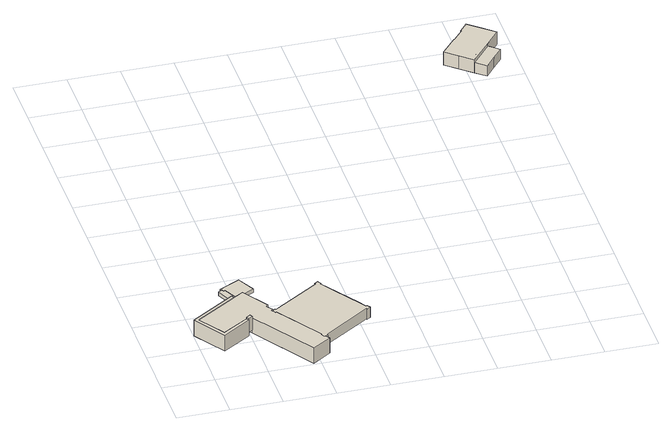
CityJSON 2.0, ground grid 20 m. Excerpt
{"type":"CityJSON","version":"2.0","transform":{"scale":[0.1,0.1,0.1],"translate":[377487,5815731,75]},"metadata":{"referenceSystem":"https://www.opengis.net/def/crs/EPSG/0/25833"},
"CityObjects":{
"building1":{"type":"Building","attributes":{"Gemeindeschluessel":"11000004","BezugspunktDach":"2200","function":"51009_1610","measuredHeight":6.87,"storeysAboveGround":0},"address":[{"country":"Germany","locality":"Berlin"}],"geometry":[{"type":"Solid","lod":"1","boundaries":[[[[0,1,2,3,4,5,6,7]],[[8,9,10,11,12,13,14,15]],[[8,15,7,6]],[[9,8,6,5]],[[10,9,5,4]],[[11,10,4,3]],[[12,11,3,2]],[[13,12,2,1]],[[14,13,1,0]],[[15,14,0,7]]]]}]},
"building2":{"type":"Building","attributes":{"Gemeindeschluessel":"11000004","BezugspunktDach":"2200","function":"51009_1610","measuredHeight":5.99,"storeysAboveGround":0},"address":[{"country":"Germany","locality":"Berlin"}],"geometry":[{"type":"Solid","lod":"1","boundaries":[[[[16,17,18,19]],[[20,21,22,23]],[[20,23,19,18]],[[21,20,18,17]],[[22,21,17,16]],[[23,22,16,19]]]]}]},
"building3":{"type":"Building","attributes":{"Gemeindeschluessel":"11000004","BezugspunktDach":"2200","function":"31001_2081","measuredHeight":6.69,"storeysAboveGround":10},"address":[{"country":"Germany","locality":"Berlin","thoroughfareNumber":"63","thoroughfareName":"Havelchaussee"}],"geometry":[{"type":"Solid","lod":"1","boundaries":[[[[24,25,26,27,28,29,30,31,32,33,34,35,36,37,38,39,40,41,42]],[[43,44,45,46,47,48,49,50,51,52,53,54,55,56,57,58,59,60,61]],[[43,61,42,41]],[[44,43,41,40]],[[45,44,40,39]],[[46,45,39,38]],[[47,46,38,37]],[[48,47,37,36]],[[49,48,36,35]],[[50,49,35,34]],[[51,50,34,33]],[[52,51,33,32]],[[53,52,32,31]],[[54,53,31,30]],[[55,54,30,29]],[[56,55,29,28]],[[57,56,28,27]],[[58,57,27,26]],[[59,58,26,25]],[[60,59,25,24]],[[61,60,24,42]]]]}]},
"building4":{"type":"Building","attributes":{"Gemeindeschluessel":"11000004","BezugspunktDach":"2200","function":"51009_1610","measuredHeight":1.64,"storeysAboveGround":0},"address":[{"country":"Germany","locality":"Berlin"}],"geometry":[{"type":"Solid","lod":"1","boundaries":[[[[62,63,64,65,66,67]],[[68,69,70,71,72,73]],[[68,73,67,66]],[[69,68,66,65]],[[70,69,65,64]],[[71,70,64,63]],[[72,71,63,62]],[[73,72,62,67]]]]}]},
"building5":{"type":"Building","attributes":{"Gemeindeschluessel":"11000004","BezugspunktDach":"2200","function":"31001_1010","measuredHeight":1.92,"storeysAboveGround":1},"address":[{"country":"Germany","locality":"Berlin","thoroughfareNumber":"67","thoroughfareName":"Havelchaussee"}],"geometry":[{"type":"Solid","lod":"1","boundaries":[[[[74,75,76,77,78,79,80,81,82,83,84,85]],[[86,87,88,89,90,91,92,93,94,95,96,97]],[[86,97,85,84]],[[87,86,84,83]],[[88,87,83,82]],[[89,88,82,81]],[[90,89,81,80]],[[91,90,80,79]],[[92,91,79,78]],[[93,92,78,77]],[[94,93,77,76]],[[95,94,76,75]],[[96,95,75,74]],[[97,96,74,85]]]]}]},
"building6":{"type":"Building","attributes":{"name":"Grunewaldturm","Gemeindeschluessel":"11000004","BezugspunktDach":"2200","function":"51001_1003","measuredHeight":4.46,"storeysAboveGround":0},"address":[{"country":"Germany","locality":"Berlin"}],"geometry":[{"type":"Solid","lod":"1","boundaries":[[[[98,99,100,101,102,103,104,105,106,107,108,109,110,111,112,113,114,115,116,117,118,119,120,121]],[[122,123,124,125,126,127,128,129,130,131,132,133,134,135,136,137,138,139,140,141,142,143,144,145]],[[122,145,121,120]],[[123,122,120,119]],[[124,123,119,118]],[[125,124,118,117]],[[126,125,117,116]],[[127,126,116,115]],[[128,127,115,114]],[[129,128,114,113]],[[130,129,113,112]],[[131,130,112,111]],[[132,131,111,110]],[[133,132,110,109]],[[134,133,109,108]],[[135,134,108,107]],[[136,135,107,106]],[[137,136,106,105]],[[138,137,105,104]],[[139,138,104,103]],[[140,139,103,102]],[[141,140,102,101]],[[142,141,101,100]],[[143,142,100,99]],[[144,143,99,98]],[[145,144,98,121]]]]}]},
"building7":{"type":"Building","attributes":{"Gemeindeschluessel":"11000004","function":"31001_2081"},"address":[{"country":"Germany","locality":"Berlin","thoroughfareNumber":"66","thoroughfareName":"Havelchaussee"}],"children":["building7-1","building7-2"]},
"building7-1":{"type":"BuildingPart","attributes":{"BezugspunktDach":"2200","measuredHeight":7.15,"storeysAboveGround":1},"parents":["building7"],"geometry":[{"type":"Solid","lod":"1","boundaries":[[[[146,147,148,149,150,151,152,153,154,155,156]],[[157,158,159,160,161,162,163,164,165,166,167]],[[157,167,156,155]],[[158,157,155,154]],[[159,158,154,153]],[[160,159,153,152]],[[161,160,152,151]],[[162,161,151,150]],[[163,162,150,149]],[[164,163,149,148]],[[165,164,148,147]],[[166,165,147,146]],[[167,166,146,156]]]]}]},
"building7-2":{"type":"BuildingPart","attributes":{"BezugspunktDach":"2200","measuredHeight":4.89,"storeysAboveGround":1},"parents":["building7"],"geometry":[{"type":"Solid","lod":"1","boundaries":[[[[168,169,170,171,172,173]],[[174,164,175,176,177,165]],[[174,165,173,172]],[[164,174,172,171]],[[175,164,171,170]],[[176,175,170,169]],[[177,176,169,168]],[[165,177,168,173]]]]}]}
},
"vertices":[
[83,167,71],[192,239,71],[185,249,71],[86,185,71],[18,288,71],[179,393,71],[173,403,71],[2,291,71],[173,403,2],[179,393,2],[18,288,2],[86,185,2],[185,249,2],[192,239,2],[83,167,2],[2,291,2],
[192,239,77],[208,250,77],[201,260,77],[185,249,77],[201,260,17],[208,250,17],[192,239,17],[185,249,17],
[86,185,70],[185,249,70],[201,260,70],[208,250,70],[369,4,70],[442,52,70],[431,69,70],[427,67,70],[417,83,70],[421,85,70],[301,264,70],[298,262,70],[287,277,70],[294,281,70],[275,309,70],[284,315,70],[217,418,70],[179,393,70],[18,288,70],[179,393,4],[217,418,4],[284,315,4],[275,309,4],[294,281,4],[287,277,4],[298,262,4],[301,264,4],[421,85,4],[417,83,4],[427,67,4],[431,69,4],[442,52,4],[369,4,4],[208,250,4],[201,260,4],[185,249,4],[86,185,4],[18,288,4],
[181,439,28],[204,450,28],[176,506,28],[170,503,28],[166,511,28],[151,503,28],[166,511,12],[170,503,12],[176,506,12],[204,450,12],[181,439,12],[151,503,12],
[166,511,27],[170,503,27],[176,506,27],[186,486,27],[204,450,27],[211,447,27],[223,453,27],[224,460,27],[278,488,27],[260,524,27],[242,560,27],[162,519,27],[242,560,13],[260,524,13],[278,488,13],[224,460,13],[223,453,13],[211,447,13],[204,450,13],[186,486,13],[176,506,13],[170,503,13],[166,511,13],[162,519,13],
[298,262,67],[301,264,67],[421,85,67],[417,83,67],[427,67,67],[431,69,67],[443,77,67],[440,81,67],[620,202,67],[622,198,67],[636,208,67],[627,222,67],[623,219,67],[603,250,67],[523,369,67],[503,400,67],[506,402,67],[497,416,67],[483,407,67],[486,403,67],[305,284,67],[303,287,67],[294,281,67],[287,277,67],[294,281,23],[303,287,23],[305,284,23],[486,403,23],[483,407,23],[497,416,23],[506,402,23],[503,400,23],[523,369,23],[603,250,23],[623,219,23],[627,222,23],[636,208,23],[622,198,23],[620,202,23],[440,81,23],[443,77,23],[431,69,23],[427,67,23],[417,83,23],[421,85,23],[301,264,23],[298,262,23],[287,277,23],
[1377,1691,58],[1423,1652,58],[1498,1743,58],[1550,1805,58],[1504,1843,58],[1456,1883,58],[1425,1846,58],[1427,1844,58],[1389,1799,58],[1387,1800,58],[1329,1731,58],[1387,1800,3],[1389,1799,3],[1427,1844,3],[1425,1846,3],[1456,1883,3],[1504,1843,3],[1550,1805,3],[1498,1743,3],[1423,1652,3],[1377,1691,3],[1329,1731,3],
[1462,1620,47],[1500,1665,47],[1537,1710,47],[1498,1743,47],[1447,1709,47],[1423,1652,47],[1447,1709,3],[1537,1710,3],[1500,1665,3],[1462,1620,3]
]}
